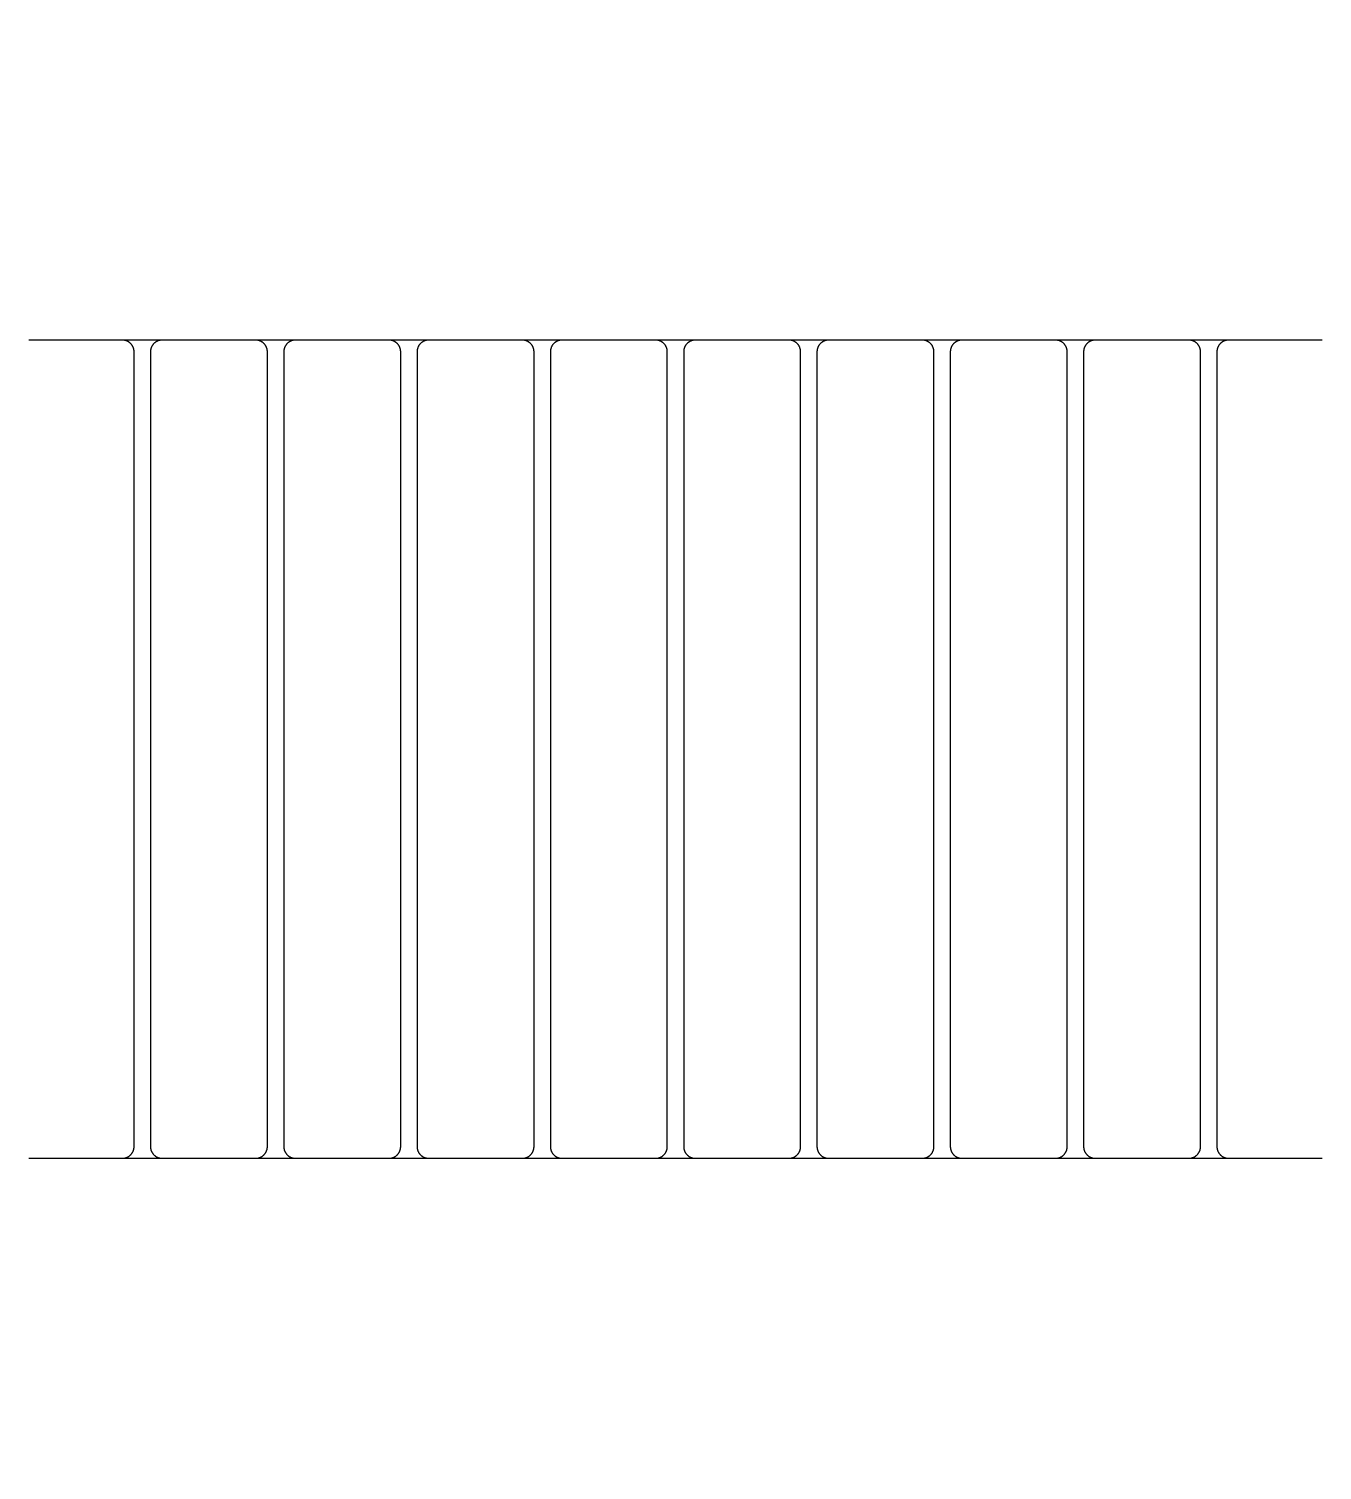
# Model space of a CAD drawing. Header units: millimetres. Extents: x -58335 to 291665, y -66693 to 213307.
# Drawn here: x 180200 to 180753, y -15635 to -15019 of the extents above; entities that cross this region are included whole.
import ezdxf

# ---------------------------------------------------------------- set-up
doc = ezdxf.new("R2010")
doc.units = ezdxf.units.MM
doc.header["$LTSCALE"] = 1000
for name, color, linetype in [('X-SITE$0$-MY-녹지', 254, 'Continuous'), ('X-SITE$0$-MY-시설선', 254, 'Continuous'), ('X-SITE$0$-MY-시설선 wood', 254, 'Continuous')]:
    doc.layers.add(name, color=color, linetype=linetype)
pattern_1 = [(0, (-29382.5, 14650.24), (317.5, 317.5), [158.75, -476.25]), (90, (-29303.13, 14570.87), (-317.5, 317.5), [158.75, -476.25])]

# ---------------------------------------------------------------- blocks, each defined once
blk = doc.blocks.new('X-SITE$0$GPSP-100')
at = {"layer": 'X-SITE$0$-MY-시설선'}
for points in [[(1641.22, 0), (1657.78, 0)], [(1698.22, 0), (1714.78, 0)], [(1755.22, 0), (1771.78, 0)], [(1812.22, 0), (1828.78, 0)], [(1869.22, 0), (1885.78, 0)], [(1926.22, 0), (1942.78, 0)], [(1983.22, 0), (1999.78, 0)], [(2040.22, 0), (2056.78, 0)], [(2097.22, 0), (2113.78, 0)], [(1657.78, -350), (1641.22, -350)], [(1714.78, -350), (1698.22, -350)], [(1771.78, -350), (1755.22, -350)], [(1828.78, -350), (1812.22, -350)], [(1885.78, -350), (1869.22, -350)], [(1942.78, -350), (1926.22, -350)], [(1999.78, -350), (1983.22, -350)], [(2056.78, -350), (2040.22, -350)], [(2113.78, -350), (2097.22, -350)]]:
    blk.add_lwpolyline(points, dxfattribs=at)
at = {"layer": 'X-SITE$0$-MY-시설선 wood'}
for points in [[(1601, 0), (1641, 0)], [(1641, 0), (1641.11, 0), (1641.22, 0), (1641.34, -0.01), (1641.45, -0.02), (1641.56, -0.03), (1641.68, -0.05), (1641.79, -0.06), (1641.91, -0.08), (1642.03, -0.11), (1642.14, -0.13), (1642.26, -0.16), (1642.38, -0.19), (1642.49, -0.23), (1642.61, -0.27), (1642.72, -0.31), (1642.84, -0.35), (1642.96, -0.4), (1643.07, -0.45), (1643.18, -0.5), (1643.3, -0.56), (1643.41, -0.62), (1643.52, -0.68), (1643.63, -0.75), (1643.74, -0.81), (1643.84, -0.89), (1643.95, -0.96), (1644.05, -1.04), (1644.15, -1.12), (1644.25, -1.2), (1644.35, -1.29), (1644.44, -1.37), (1644.54, -1.46), (1644.63, -1.56), (1644.71, -1.65), (1644.8, -1.75), (1644.88, -1.85), (1644.96, -1.95), (1645.04, -2.05), (1645.11, -2.16), (1645.18, -2.26), (1645.25, -2.37), (1645.32, -2.48), (1645.38, -2.59), (1645.44, -2.7), (1645.5, -2.82), (1645.55, -2.93), (1645.6, -3.04), (1645.65, -3.16), (1645.69, -3.28), (1645.73, -3.39), (1645.77, -3.51), (1645.81, -3.62), (1645.84, -3.74), (1645.87, -3.86), (1645.89, -3.97), (1645.92, -4.09), (1645.94, -4.21), (1645.95, -4.32), (1645.97, -4.44), (1645.98, -4.55), (1645.99, -4.66), (1646, -4.78), (1646, -4.89), (1646, -5)], [(1653, -5), (1653, -4.89), (1653, -4.78), (1653.01, -4.66), (1653.02, -4.55), (1653.03, -4.44), (1653.05, -4.32), (1653.06, -4.21), (1653.08, -4.09), (1653.11, -3.97), (1653.13, -3.86), (1653.16, -3.74), (1653.19, -3.62), (1653.23, -3.51), (1653.27, -3.39), (1653.31, -3.28), (1653.35, -3.16), (1653.4, -3.04), (1653.45, -2.93), (1653.5, -2.82), (1653.56, -2.7), (1653.62, -2.59), (1653.68, -2.48), (1653.75, -2.37), (1653.82, -2.26), (1653.89, -2.16), (1653.96, -2.05), (1654.04, -1.95), (1654.12, -1.85), (1654.2, -1.75), (1654.29, -1.65), (1654.37, -1.56), (1654.46, -1.46), (1654.56, -1.37), (1654.65, -1.29), (1654.75, -1.2), (1654.85, -1.12), (1654.95, -1.04), (1655.05, -0.96), (1655.16, -0.89), (1655.26, -0.81), (1655.37, -0.75), (1655.48, -0.68), (1655.59, -0.62), (1655.7, -0.56), (1655.82, -0.5), (1655.93, -0.45), (1656.04, -0.4), (1656.16, -0.35), (1656.28, -0.31), (1656.39, -0.27), (1656.51, -0.23), (1656.62, -0.19), (1656.74, -0.16), (1656.86, -0.13), (1656.97, -0.11), (1657.09, -0.08), (1657.21, -0.06), (1657.32, -0.05), (1657.44, -0.03), (1657.55, -0.02), (1657.66, -0.01), (1657.78, 0), (1657.89, 0), (1658, 0)], [(1658, 0), (1698, 0)], [(1698, 0), (1698.11, 0), (1698.22, 0), (1698.34, -0.01), (1698.45, -0.02), (1698.56, -0.03), (1698.68, -0.05), (1698.79, -0.06), (1698.91, -0.08), (1699.03, -0.11), (1699.14, -0.13), (1699.26, -0.16), (1699.38, -0.19), (1699.49, -0.23), (1699.61, -0.27), (1699.72, -0.31), (1699.84, -0.35), (1699.96, -0.4), (1700.07, -0.45), (1700.18, -0.5), (1700.3, -0.56), (1700.41, -0.62), (1700.52, -0.68), (1700.63, -0.75), (1700.74, -0.81), (1700.84, -0.89), (1700.95, -0.96), (1701.05, -1.04), (1701.15, -1.12), (1701.25, -1.2), (1701.35, -1.29), (1701.44, -1.37), (1701.54, -1.46), (1701.63, -1.56), (1701.71, -1.65), (1701.8, -1.75), (1701.88, -1.85), (1701.96, -1.95), (1702.04, -2.05), (1702.11, -2.16), (1702.18, -2.26), (1702.25, -2.37), (1702.32, -2.48), (1702.38, -2.59), (1702.44, -2.7), (1702.5, -2.82), (1702.55, -2.93), (1702.6, -3.04), (1702.65, -3.16), (1702.69, -3.28), (1702.73, -3.39), (1702.77, -3.51), (1702.81, -3.62), (1702.84, -3.74), (1702.87, -3.86), (1702.89, -3.97), (1702.92, -4.09), (1702.94, -4.21), (1702.95, -4.32), (1702.97, -4.44), (1702.98, -4.55), (1702.99, -4.66), (1703, -4.78), (1703, -4.89), (1703, -5)], [(1710, -5), (1710, -4.89), (1710, -4.78), (1710.01, -4.66), (1710.02, -4.55), (1710.03, -4.44), (1710.05, -4.32), (1710.06, -4.21), (1710.08, -4.09), (1710.11, -3.97), (1710.13, -3.86), (1710.16, -3.74), (1710.19, -3.62), (1710.23, -3.51), (1710.27, -3.39), (1710.31, -3.28), (1710.35, -3.16), (1710.4, -3.04), (1710.45, -2.93), (1710.5, -2.82), (1710.56, -2.7), (1710.62, -2.59), (1710.68, -2.48), (1710.75, -2.37), (1710.82, -2.26), (1710.89, -2.16), (1710.96, -2.05), (1711.04, -1.95), (1711.12, -1.85), (1711.2, -1.75), (1711.29, -1.65), (1711.37, -1.56), (1711.46, -1.46), (1711.56, -1.37), (1711.65, -1.29), (1711.75, -1.2), (1711.85, -1.12), (1711.95, -1.04), (1712.05, -0.96), (1712.16, -0.89), (1712.26, -0.81), (1712.37, -0.75), (1712.48, -0.68), (1712.59, -0.62), (1712.7, -0.56), (1712.82, -0.5), (1712.93, -0.45), (1713.04, -0.4), (1713.16, -0.35), (1713.28, -0.31), (1713.39, -0.27), (1713.51, -0.23), (1713.62, -0.19), (1713.74, -0.16), (1713.86, -0.13), (1713.97, -0.11), (1714.09, -0.08), (1714.21, -0.06), (1714.32, -0.05), (1714.44, -0.03), (1714.55, -0.02), (1714.66, -0.01), (1714.78, 0), (1714.89, 0), (1715, 0)], [(1715, 0), (1755, 0)], [(1755, 0), (1755.11, 0), (1755.22, 0), (1755.34, -0.01), (1755.45, -0.02), (1755.56, -0.03), (1755.68, -0.05), (1755.79, -0.06), (1755.91, -0.08), (1756.03, -0.11), (1756.14, -0.13), (1756.26, -0.16), (1756.38, -0.19), (1756.49, -0.23), (1756.61, -0.27), (1756.72, -0.31), (1756.84, -0.35), (1756.96, -0.4), (1757.07, -0.45), (1757.18, -0.5), (1757.3, -0.56), (1757.41, -0.62), (1757.52, -0.68), (1757.63, -0.75), (1757.74, -0.81), (1757.84, -0.89), (1757.95, -0.96), (1758.05, -1.04), (1758.15, -1.12), (1758.25, -1.2), (1758.35, -1.29), (1758.44, -1.37), (1758.54, -1.46), (1758.63, -1.56), (1758.71, -1.65), (1758.8, -1.75), (1758.88, -1.85), (1758.96, -1.95), (1759.04, -2.05), (1759.11, -2.16), (1759.18, -2.26), (1759.25, -2.37), (1759.32, -2.48), (1759.38, -2.59), (1759.44, -2.7), (1759.5, -2.82), (1759.55, -2.93), (1759.6, -3.04), (1759.65, -3.16), (1759.69, -3.28), (1759.73, -3.39), (1759.77, -3.51), (1759.81, -3.62), (1759.84, -3.74), (1759.87, -3.86), (1759.89, -3.97), (1759.92, -4.09), (1759.94, -4.21), (1759.95, -4.32), (1759.97, -4.44), (1759.98, -4.55), (1759.99, -4.66), (1760, -4.78), (1760, -4.89), (1760, -5)], [(1767, -5), (1767, -4.89), (1767, -4.78), (1767.01, -4.66), (1767.02, -4.55), (1767.03, -4.44), (1767.05, -4.32), (1767.06, -4.21), (1767.08, -4.09), (1767.11, -3.97), (1767.13, -3.86), (1767.16, -3.74), (1767.19, -3.62), (1767.23, -3.51), (1767.27, -3.39), (1767.31, -3.28), (1767.35, -3.16), (1767.4, -3.04), (1767.45, -2.93), (1767.5, -2.82), (1767.56, -2.7), (1767.62, -2.59), (1767.68, -2.48), (1767.75, -2.37), (1767.82, -2.26), (1767.89, -2.16), (1767.96, -2.05), (1768.04, -1.95), (1768.12, -1.85), (1768.2, -1.75), (1768.29, -1.65), (1768.37, -1.56), (1768.46, -1.46), (1768.56, -1.37), (1768.65, -1.29), (1768.75, -1.2), (1768.85, -1.12), (1768.95, -1.04), (1769.05, -0.96), (1769.16, -0.89), (1769.26, -0.81), (1769.37, -0.75), (1769.48, -0.68), (1769.59, -0.62), (1769.7, -0.56), (1769.82, -0.5), (1769.93, -0.45), (1770.04, -0.4), (1770.16, -0.35), (1770.28, -0.31), (1770.39, -0.27), (1770.51, -0.23), (1770.62, -0.19), (1770.74, -0.16), (1770.86, -0.13), (1770.97, -0.11), (1771.09, -0.08), (1771.21, -0.06), (1771.32, -0.05), (1771.44, -0.03), (1771.55, -0.02), (1771.66, -0.01), (1771.78, 0), (1771.89, 0), (1772, 0)], [(1772, 0), (1812, 0)], [(1812, 0), (1812.11, 0), (1812.22, 0), (1812.34, -0.01), (1812.45, -0.02), (1812.56, -0.03), (1812.68, -0.05), (1812.79, -0.06), (1812.91, -0.08), (1813.03, -0.11), (1813.14, -0.13), (1813.26, -0.16), (1813.38, -0.19), (1813.49, -0.23), (1813.61, -0.27), (1813.72, -0.31), (1813.84, -0.35), (1813.96, -0.4), (1814.07, -0.45), (1814.18, -0.5), (1814.3, -0.56), (1814.41, -0.62), (1814.52, -0.68), (1814.63, -0.75), (1814.74, -0.81), (1814.84, -0.89), (1814.95, -0.96), (1815.05, -1.04), (1815.15, -1.12), (1815.25, -1.2), (1815.35, -1.29), (1815.44, -1.37), (1815.54, -1.46), (1815.63, -1.56), (1815.71, -1.65), (1815.8, -1.75), (1815.88, -1.85), (1815.96, -1.95), (1816.04, -2.05), (1816.11, -2.16), (1816.18, -2.26), (1816.25, -2.37), (1816.32, -2.48), (1816.38, -2.59), (1816.44, -2.7), (1816.5, -2.82), (1816.55, -2.93), (1816.6, -3.04), (1816.65, -3.16), (1816.69, -3.28), (1816.73, -3.39), (1816.77, -3.51), (1816.81, -3.62), (1816.84, -3.74), (1816.87, -3.86), (1816.89, -3.97), (1816.92, -4.09), (1816.94, -4.21), (1816.95, -4.32), (1816.97, -4.44), (1816.98, -4.55), (1816.99, -4.66), (1817, -4.78), (1817, -4.89), (1817, -5)], [(1824, -5), (1824, -4.89), (1824, -4.78), (1824.01, -4.66), (1824.02, -4.55), (1824.03, -4.44), (1824.05, -4.32), (1824.06, -4.21), (1824.08, -4.09), (1824.11, -3.97), (1824.13, -3.86), (1824.16, -3.74), (1824.19, -3.62), (1824.23, -3.51), (1824.27, -3.39), (1824.31, -3.28), (1824.35, -3.16), (1824.4, -3.04), (1824.45, -2.93), (1824.5, -2.82), (1824.56, -2.7), (1824.62, -2.59), (1824.68, -2.48), (1824.75, -2.37), (1824.82, -2.26), (1824.89, -2.16), (1824.96, -2.05), (1825.04, -1.95), (1825.12, -1.85), (1825.2, -1.75), (1825.29, -1.65), (1825.37, -1.56), (1825.46, -1.46), (1825.56, -1.37), (1825.65, -1.29), (1825.75, -1.2), (1825.85, -1.12), (1825.95, -1.04), (1826.05, -0.96), (1826.16, -0.89), (1826.26, -0.81), (1826.37, -0.75), (1826.48, -0.68), (1826.59, -0.62), (1826.7, -0.56), (1826.82, -0.5), (1826.93, -0.45), (1827.04, -0.4), (1827.16, -0.35), (1827.28, -0.31), (1827.39, -0.27), (1827.51, -0.23), (1827.62, -0.19), (1827.74, -0.16), (1827.86, -0.13), (1827.97, -0.11), (1828.09, -0.08), (1828.21, -0.06), (1828.32, -0.05), (1828.44, -0.03), (1828.55, -0.02), (1828.66, -0.01), (1828.78, 0), (1828.89, 0), (1829, 0)], [(1829, 0), (1869, 0)], [(1869, 0), (1869.11, 0), (1869.22, 0), (1869.34, -0.01), (1869.45, -0.02), (1869.56, -0.03), (1869.68, -0.05), (1869.79, -0.06), (1869.91, -0.08), (1870.03, -0.11), (1870.14, -0.13), (1870.26, -0.16), (1870.38, -0.19), (1870.49, -0.23), (1870.61, -0.27), (1870.72, -0.31), (1870.84, -0.35), (1870.96, -0.4), (1871.07, -0.45), (1871.18, -0.5), (1871.3, -0.56), (1871.41, -0.62), (1871.52, -0.68), (1871.63, -0.75), (1871.74, -0.81), (1871.84, -0.89), (1871.95, -0.96), (1872.05, -1.04), (1872.15, -1.12), (1872.25, -1.2), (1872.35, -1.29), (1872.44, -1.37), (1872.54, -1.46), (1872.63, -1.56), (1872.71, -1.65), (1872.8, -1.75), (1872.88, -1.85), (1872.96, -1.95), (1873.04, -2.05), (1873.11, -2.16), (1873.18, -2.26), (1873.25, -2.37), (1873.32, -2.48), (1873.38, -2.59), (1873.44, -2.7), (1873.5, -2.82), (1873.55, -2.93), (1873.6, -3.04), (1873.65, -3.16), (1873.69, -3.28), (1873.73, -3.39), (1873.77, -3.51), (1873.81, -3.62), (1873.84, -3.74), (1873.87, -3.86), (1873.89, -3.97), (1873.92, -4.09), (1873.94, -4.21), (1873.95, -4.32), (1873.97, -4.44), (1873.98, -4.55), (1873.99, -4.66), (1874, -4.78), (1874, -4.89), (1874, -5)], [(1881, -5), (1881, -4.89), (1881, -4.78), (1881.01, -4.66), (1881.02, -4.55), (1881.03, -4.44), (1881.05, -4.32), (1881.06, -4.21), (1881.08, -4.09), (1881.11, -3.97), (1881.13, -3.86), (1881.16, -3.74), (1881.19, -3.62), (1881.23, -3.51), (1881.27, -3.39), (1881.31, -3.28), (1881.35, -3.16), (1881.4, -3.04), (1881.45, -2.93), (1881.5, -2.82), (1881.56, -2.7), (1881.62, -2.59), (1881.68, -2.48), (1881.75, -2.37), (1881.82, -2.26), (1881.89, -2.16), (1881.96, -2.05), (1882.04, -1.95), (1882.12, -1.85), (1882.2, -1.75), (1882.29, -1.65), (1882.37, -1.56), (1882.46, -1.46), (1882.56, -1.37), (1882.65, -1.29), (1882.75, -1.2), (1882.85, -1.12), (1882.95, -1.04), (1883.05, -0.96), (1883.16, -0.89), (1883.26, -0.81), (1883.37, -0.75), (1883.48, -0.68), (1883.59, -0.62), (1883.7, -0.56), (1883.82, -0.5), (1883.93, -0.45), (1884.04, -0.4), (1884.16, -0.35), (1884.28, -0.31), (1884.39, -0.27), (1884.51, -0.23), (1884.62, -0.19), (1884.74, -0.16), (1884.86, -0.13), (1884.97, -0.11), (1885.09, -0.08), (1885.21, -0.06), (1885.32, -0.05), (1885.44, -0.03), (1885.55, -0.02), (1885.66, -0.01), (1885.78, 0), (1885.89, 0), (1886, 0)], [(1886, 0), (1926, 0)], [(1926, 0), (1926.11, 0), (1926.22, 0), (1926.34, -0.01), (1926.45, -0.02), (1926.56, -0.03), (1926.68, -0.05), (1926.79, -0.06), (1926.91, -0.08), (1927.03, -0.11), (1927.14, -0.13), (1927.26, -0.16), (1927.38, -0.19), (1927.49, -0.23), (1927.61, -0.27), (1927.72, -0.31), (1927.84, -0.35), (1927.96, -0.4), (1928.07, -0.45), (1928.18, -0.5), (1928.3, -0.56), (1928.41, -0.62), (1928.52, -0.68), (1928.63, -0.75), (1928.74, -0.81), (1928.84, -0.89), (1928.95, -0.96), (1929.05, -1.04), (1929.15, -1.12), (1929.25, -1.2), (1929.35, -1.29), (1929.44, -1.37), (1929.54, -1.46), (1929.63, -1.56), (1929.71, -1.65), (1929.8, -1.75), (1929.88, -1.85), (1929.96, -1.95), (1930.04, -2.05), (1930.11, -2.16), (1930.18, -2.26), (1930.25, -2.37), (1930.32, -2.48), (1930.38, -2.59), (1930.44, -2.7), (1930.5, -2.82), (1930.55, -2.93), (1930.6, -3.04), (1930.65, -3.16), (1930.69, -3.28), (1930.73, -3.39), (1930.77, -3.51), (1930.81, -3.62), (1930.84, -3.74), (1930.87, -3.86), (1930.89, -3.97), (1930.92, -4.09), (1930.94, -4.21), (1930.95, -4.32), (1930.97, -4.44), (1930.98, -4.55), (1930.99, -4.66), (1931, -4.78), (1931, -4.89), (1931, -5)], [(1938, -5), (1938, -4.89), (1938, -4.78), (1938.01, -4.66), (1938.02, -4.55), (1938.03, -4.44), (1938.05, -4.32), (1938.06, -4.21), (1938.08, -4.09), (1938.11, -3.97), (1938.13, -3.86), (1938.16, -3.74), (1938.19, -3.62), (1938.23, -3.51), (1938.27, -3.39), (1938.31, -3.28), (1938.35, -3.16), (1938.4, -3.04), (1938.45, -2.93), (1938.5, -2.82), (1938.56, -2.7), (1938.62, -2.59), (1938.68, -2.48), (1938.75, -2.37), (1938.82, -2.26), (1938.89, -2.16), (1938.96, -2.05), (1939.04, -1.95), (1939.12, -1.85), (1939.2, -1.75), (1939.29, -1.65), (1939.37, -1.56), (1939.46, -1.46), (1939.56, -1.37), (1939.65, -1.29), (1939.75, -1.2), (1939.85, -1.12), (1939.95, -1.04), (1940.05, -0.96), (1940.16, -0.89), (1940.26, -0.81), (1940.37, -0.75), (1940.48, -0.68), (1940.59, -0.62), (1940.7, -0.56), (1940.82, -0.5), (1940.93, -0.45), (1941.04, -0.4), (1941.16, -0.35), (1941.28, -0.31), (1941.39, -0.27), (1941.51, -0.23), (1941.62, -0.19), (1941.74, -0.16), (1941.86, -0.13), (1941.97, -0.11), (1942.09, -0.08), (1942.21, -0.06), (1942.32, -0.05), (1942.44, -0.03), (1942.55, -0.02), (1942.66, -0.01), (1942.78, 0), (1942.89, 0), (1943, 0)], [(1943, 0), (1983, 0)], [(1983, 0), (1983.11, 0), (1983.22, 0), (1983.34, -0.01), (1983.45, -0.02), (1983.56, -0.03), (1983.68, -0.05), (1983.79, -0.06), (1983.91, -0.08), (1984.03, -0.11), (1984.14, -0.13), (1984.26, -0.16), (1984.38, -0.19), (1984.49, -0.23), (1984.61, -0.27), (1984.72, -0.31), (1984.84, -0.35), (1984.96, -0.4), (1985.07, -0.45), (1985.18, -0.5), (1985.3, -0.56), (1985.41, -0.62), (1985.52, -0.68), (1985.63, -0.75), (1985.74, -0.81), (1985.84, -0.89), (1985.95, -0.96), (1986.05, -1.04), (1986.15, -1.12), (1986.25, -1.2), (1986.35, -1.29), (1986.44, -1.37), (1986.54, -1.46), (1986.63, -1.56), (1986.71, -1.65), (1986.8, -1.75), (1986.88, -1.85), (1986.96, -1.95), (1987.04, -2.05), (1987.11, -2.16), (1987.18, -2.26), (1987.25, -2.37), (1987.32, -2.48), (1987.38, -2.59), (1987.44, -2.7), (1987.5, -2.82), (1987.55, -2.93), (1987.6, -3.04), (1987.65, -3.16), (1987.69, -3.28), (1987.73, -3.39), (1987.77, -3.51), (1987.81, -3.62), (1987.84, -3.74), (1987.87, -3.86), (1987.89, -3.97), (1987.92, -4.09), (1987.94, -4.21), (1987.95, -4.32), (1987.97, -4.44), (1987.98, -4.55), (1987.99, -4.66), (1988, -4.78), (1988, -4.89), (1988, -5)], [(1995, -5), (1995, -4.89), (1995, -4.78), (1995.01, -4.66), (1995.02, -4.55), (1995.03, -4.44), (1995.05, -4.32), (1995.06, -4.21), (1995.08, -4.09), (1995.11, -3.97), (1995.13, -3.86), (1995.16, -3.74), (1995.19, -3.62), (1995.23, -3.51), (1995.27, -3.39), (1995.31, -3.28), (1995.35, -3.16), (1995.4, -3.04), (1995.45, -2.93), (1995.5, -2.82), (1995.56, -2.7), (1995.62, -2.59), (1995.68, -2.48), (1995.75, -2.37), (1995.82, -2.26), (1995.89, -2.16), (1995.96, -2.05), (1996.04, -1.95), (1996.12, -1.85), (1996.2, -1.75), (1996.29, -1.65), (1996.37, -1.56), (1996.46, -1.46), (1996.56, -1.37), (1996.65, -1.29), (1996.75, -1.2), (1996.85, -1.12), (1996.95, -1.04), (1997.05, -0.96), (1997.16, -0.89), (1997.26, -0.81), (1997.37, -0.75), (1997.48, -0.68), (1997.59, -0.62), (1997.7, -0.56), (1997.82, -0.5), (1997.93, -0.45), (1998.04, -0.4), (1998.16, -0.35), (1998.28, -0.31), (1998.39, -0.27), (1998.51, -0.23), (1998.62, -0.19), (1998.74, -0.16), (1998.86, -0.13), (1998.97, -0.11), (1999.09, -0.08), (1999.21, -0.06), (1999.32, -0.05), (1999.44, -0.03), (1999.55, -0.02), (1999.66, -0.01), (1999.78, 0), (1999.89, 0), (2000, 0)], [(2000, 0), (2040, 0)], [(2040, 0), (2040.11, 0), (2040.22, 0), (2040.34, -0.01), (2040.45, -0.02), (2040.56, -0.03), (2040.68, -0.05), (2040.79, -0.06), (2040.91, -0.08), (2041.03, -0.11), (2041.14, -0.13), (2041.26, -0.16), (2041.38, -0.19), (2041.49, -0.23), (2041.61, -0.27), (2041.72, -0.31), (2041.84, -0.35), (2041.96, -0.4), (2042.07, -0.45), (2042.18, -0.5), (2042.3, -0.56), (2042.41, -0.62), (2042.52, -0.68), (2042.63, -0.75), (2042.74, -0.81), (2042.84, -0.89), (2042.95, -0.96), (2043.05, -1.04), (2043.15, -1.12), (2043.25, -1.2), (2043.35, -1.29), (2043.44, -1.37), (2043.54, -1.46), (2043.63, -1.56), (2043.71, -1.65), (2043.8, -1.75), (2043.88, -1.85), (2043.96, -1.95), (2044.04, -2.05), (2044.11, -2.16), (2044.18, -2.26), (2044.25, -2.37), (2044.32, -2.48), (2044.38, -2.59), (2044.44, -2.7), (2044.5, -2.82), (2044.55, -2.93), (2044.6, -3.04), (2044.65, -3.16), (2044.69, -3.28), (2044.73, -3.39), (2044.77, -3.51), (2044.81, -3.62), (2044.84, -3.74), (2044.87, -3.86), (2044.89, -3.97), (2044.92, -4.09), (2044.94, -4.21), (2044.95, -4.32), (2044.97, -4.44), (2044.98, -4.55), (2044.99, -4.66), (2045, -4.78), (2045, -4.89), (2045, -5)], [(2052, -5), (2052, -4.89), (2052, -4.78), (2052.01, -4.66), (2052.02, -4.55), (2052.03, -4.44), (2052.05, -4.32), (2052.06, -4.21), (2052.08, -4.09), (2052.11, -3.97), (2052.13, -3.86), (2052.16, -3.74), (2052.19, -3.62), (2052.23, -3.51), (2052.27, -3.39), (2052.31, -3.28), (2052.35, -3.16), (2052.4, -3.04), (2052.45, -2.93), (2052.5, -2.82), (2052.56, -2.7), (2052.62, -2.59), (2052.68, -2.48), (2052.75, -2.37), (2052.82, -2.26), (2052.89, -2.16), (2052.96, -2.05), (2053.04, -1.95), (2053.12, -1.85), (2053.2, -1.75), (2053.29, -1.65), (2053.37, -1.56), (2053.46, -1.46), (2053.56, -1.37), (2053.65, -1.29), (2053.75, -1.2), (2053.85, -1.12), (2053.95, -1.04), (2054.05, -0.96), (2054.16, -0.89), (2054.26, -0.81), (2054.37, -0.75), (2054.48, -0.68), (2054.59, -0.62), (2054.7, -0.56), (2054.82, -0.5), (2054.93, -0.45), (2055.04, -0.4), (2055.16, -0.35), (2055.28, -0.31), (2055.39, -0.27), (2055.51, -0.23), (2055.62, -0.19), (2055.74, -0.16), (2055.86, -0.13), (2055.97, -0.11), (2056.09, -0.08), (2056.21, -0.06), (2056.32, -0.05), (2056.44, -0.03), (2056.55, -0.02), (2056.66, -0.01), (2056.78, 0), (2056.89, 0), (2057, 0)], [(2057, 0), (2097, 0)], [(2097, 0), (2097.11, 0), (2097.22, 0), (2097.34, -0.01), (2097.45, -0.02), (2097.56, -0.03), (2097.68, -0.05), (2097.79, -0.06), (2097.91, -0.08), (2098.03, -0.11), (2098.14, -0.13), (2098.26, -0.16), (2098.38, -0.19), (2098.49, -0.23), (2098.61, -0.27), (2098.72, -0.31), (2098.84, -0.35), (2098.96, -0.4), (2099.07, -0.45), (2099.18, -0.5), (2099.3, -0.56), (2099.41, -0.62), (2099.52, -0.68), (2099.63, -0.75), (2099.74, -0.81), (2099.84, -0.89), (2099.95, -0.96), (2100.05, -1.04), (2100.15, -1.12), (2100.25, -1.2), (2100.35, -1.29), (2100.44, -1.37), (2100.54, -1.46), (2100.63, -1.56), (2100.71, -1.65), (2100.8, -1.75), (2100.88, -1.85), (2100.96, -1.95), (2101.04, -2.05), (2101.11, -2.16), (2101.18, -2.26), (2101.25, -2.37), (2101.32, -2.48), (2101.38, -2.59), (2101.44, -2.7), (2101.5, -2.82), (2101.55, -2.93), (2101.6, -3.04), (2101.65, -3.16), (2101.69, -3.28), (2101.73, -3.39), (2101.77, -3.51), (2101.81, -3.62), (2101.84, -3.74), (2101.87, -3.86), (2101.89, -3.97), (2101.92, -4.09), (2101.94, -4.21), (2101.95, -4.32), (2101.97, -4.44), (2101.98, -4.55), (2101.99, -4.66), (2102, -4.78), (2102, -4.89), (2102, -5)], [(2109, -5), (2109, -4.89), (2109, -4.78), (2109.01, -4.66), (2109.02, -4.55), (2109.03, -4.44), (2109.05, -4.32), (2109.06, -4.21), (2109.08, -4.09), (2109.11, -3.97), (2109.13, -3.86), (2109.16, -3.74), (2109.19, -3.62), (2109.23, -3.51), (2109.27, -3.39), (2109.31, -3.28), (2109.35, -3.16), (2109.4, -3.04), (2109.45, -2.93), (2109.5, -2.82), (2109.56, -2.7), (2109.62, -2.59), (2109.68, -2.48), (2109.75, -2.37), (2109.82, -2.26), (2109.89, -2.16), (2109.96, -2.05), (2110.04, -1.95), (2110.12, -1.85), (2110.2, -1.75), (2110.29, -1.65), (2110.37, -1.56), (2110.46, -1.46), (2110.56, -1.37), (2110.65, -1.29), (2110.75, -1.2), (2110.85, -1.12), (2110.95, -1.04), (2111.05, -0.96), (2111.16, -0.89), (2111.26, -0.81), (2111.37, -0.75), (2111.48, -0.68), (2111.59, -0.62), (2111.7, -0.56), (2111.82, -0.5), (2111.93, -0.45), (2112.04, -0.4), (2112.16, -0.35), (2112.28, -0.31), (2112.39, -0.27), (2112.51, -0.23), (2112.62, -0.19), (2112.74, -0.16), (2112.86, -0.13), (2112.97, -0.11), (2113.09, -0.08), (2113.21, -0.06), (2113.32, -0.05), (2113.44, -0.03), (2113.55, -0.02), (2113.66, -0.01), (2113.78, 0), (2113.89, 0), (2114, 0)], [(2114, 0), (2154, 0)], [(1646, -5), (1646, -345)], [(1653, -345), (1653, -5)], [(1703, -5), (1703, -345)], [(1710, -345), (1710, -5)], [(1760, -5), (1760, -345)], [(1767, -345), (1767, -5)], [(1817, -5), (1817, -345)], [(1824, -345), (1824, -5)], [(1874, -5), (1874, -345)], [(1881, -345), (1881, -5)], [(1931, -5), (1931, -345)], [(1938, -345), (1938, -5)], [(1988, -5), (1988, -345)], [(1995, -345), (1995, -5)], [(2045, -5), (2045, -345)], [(2052, -345), (2052, -5)], [(2102, -5), (2102, -345)], [(2109, -345), (2109, -5)], [(1646, -345), (1646, -345.11), (1646, -345.22), (1645.99, -345.34), (1645.98, -345.45), (1645.97, -345.56), (1645.95, -345.68), (1645.94, -345.79), (1645.92, -345.91), (1645.89, -346.03), (1645.87, -346.14), (1645.84, -346.26), (1645.81, -346.38), (1645.77, -346.49), (1645.73, -346.61), (1645.69, -346.72), (1645.65, -346.84), (1645.6, -346.96), (1645.55, -347.07), (1645.5, -347.18), (1645.44, -347.3), (1645.38, -347.41), (1645.32, -347.52), (1645.25, -347.63), (1645.18, -347.74), (1645.11, -347.84), (1645.04, -347.95), (1644.96, -348.05), (1644.88, -348.15), (1644.8, -348.25), (1644.71, -348.35), (1644.63, -348.44), (1644.54, -348.54), (1644.44, -348.63), (1644.35, -348.71), (1644.25, -348.8), (1644.15, -348.88), (1644.05, -348.96), (1643.95, -349.04), (1643.84, -349.11), (1643.74, -349.18), (1643.63, -349.25), (1643.52, -349.32), (1643.41, -349.38), (1643.3, -349.44), (1643.18, -349.5), (1643.07, -349.55), (1642.96, -349.6), (1642.84, -349.65), (1642.72, -349.69), (1642.61, -349.73), (1642.49, -349.77), (1642.38, -349.81), (1642.26, -349.84), (1642.14, -349.87), (1642.03, -349.89), (1641.91, -349.92), (1641.79, -349.94), (1641.68, -349.95), (1641.56, -349.97), (1641.45, -349.98), (1641.34, -349.99), (1641.22, -349.99), (1641.11, -350), (1641, -350)], [(1658, -350), (1657.89, -350), (1657.78, -349.99), (1657.66, -349.99), (1657.55, -349.98), (1657.44, -349.97), (1657.32, -349.95), (1657.21, -349.94), (1657.09, -349.92), (1656.97, -349.89), (1656.86, -349.87), (1656.74, -349.84), (1656.62, -349.81), (1656.51, -349.77), (1656.39, -349.73), (1656.28, -349.69), (1656.16, -349.65), (1656.04, -349.6), (1655.93, -349.55), (1655.82, -349.5), (1655.7, -349.44), (1655.59, -349.38), (1655.48, -349.32), (1655.37, -349.25), (1655.26, -349.18), (1655.16, -349.11), (1655.05, -349.04), (1654.95, -348.96), (1654.85, -348.88), (1654.75, -348.8), (1654.65, -348.71), (1654.56, -348.63), (1654.46, -348.54), (1654.37, -348.44), (1654.29, -348.35), (1654.2, -348.25), (1654.12, -348.15), (1654.04, -348.05), (1653.96, -347.95), (1653.89, -347.84), (1653.82, -347.74), (1653.75, -347.63), (1653.68, -347.52), (1653.62, -347.41), (1653.56, -347.3), (1653.5, -347.18), (1653.45, -347.07), (1653.4, -346.96), (1653.35, -346.84), (1653.31, -346.72), (1653.27, -346.61), (1653.23, -346.49), (1653.19, -346.38), (1653.16, -346.26), (1653.13, -346.14), (1653.11, -346.03), (1653.08, -345.91), (1653.06, -345.79), (1653.05, -345.68), (1653.03, -345.56), (1653.02, -345.45), (1653.01, -345.34), (1653, -345.22), (1653, -345.11), (1653, -345)], [(1703, -345), (1703, -345.11), (1703, -345.22), (1702.99, -345.34), (1702.98, -345.45), (1702.97, -345.56), (1702.95, -345.68), (1702.94, -345.79), (1702.92, -345.91), (1702.89, -346.03), (1702.87, -346.14), (1702.84, -346.26), (1702.81, -346.38), (1702.77, -346.49), (1702.73, -346.61), (1702.69, -346.72), (1702.65, -346.84), (1702.6, -346.96), (1702.55, -347.07), (1702.5, -347.18), (1702.44, -347.3), (1702.38, -347.41), (1702.32, -347.52), (1702.25, -347.63), (1702.18, -347.74), (1702.11, -347.84), (1702.04, -347.95), (1701.96, -348.05), (1701.88, -348.15), (1701.8, -348.25), (1701.71, -348.35), (1701.63, -348.44), (1701.54, -348.54), (1701.44, -348.63), (1701.35, -348.71), (1701.25, -348.8), (1701.15, -348.88), (1701.05, -348.96), (1700.95, -349.04), (1700.84, -349.11), (1700.74, -349.18), (1700.63, -349.25), (1700.52, -349.32), (1700.41, -349.38), (1700.3, -349.44), (1700.18, -349.5), (1700.07, -349.55), (1699.96, -349.6), (1699.84, -349.65), (1699.72, -349.69), (1699.61, -349.73), (1699.49, -349.77), (1699.38, -349.81), (1699.26, -349.84), (1699.14, -349.87), (1699.03, -349.89), (1698.91, -349.92), (1698.79, -349.94), (1698.68, -349.95), (1698.56, -349.97), (1698.45, -349.98), (1698.34, -349.99), (1698.22, -349.99), (1698.11, -350), (1698, -350)], [(1715, -350), (1714.89, -350), (1714.78, -349.99), (1714.66, -349.99), (1714.55, -349.98), (1714.44, -349.97), (1714.32, -349.95), (1714.21, -349.94), (1714.09, -349.92), (1713.97, -349.89), (1713.86, -349.87), (1713.74, -349.84), (1713.62, -349.81), (1713.51, -349.77), (1713.39, -349.73), (1713.28, -349.69), (1713.16, -349.65), (1713.04, -349.6), (1712.93, -349.55), (1712.82, -349.5), (1712.7, -349.44), (1712.59, -349.38), (1712.48, -349.32), (1712.37, -349.25), (1712.26, -349.18), (1712.16, -349.11), (1712.05, -349.04), (1711.95, -348.96), (1711.85, -348.88), (1711.75, -348.8), (1711.65, -348.71), (1711.56, -348.63), (1711.46, -348.54), (1711.37, -348.44), (1711.29, -348.35), (1711.2, -348.25), (1711.12, -348.15), (1711.04, -348.05), (1710.96, -347.95), (1710.89, -347.84), (1710.82, -347.74), (1710.75, -347.63), (1710.68, -347.52), (1710.62, -347.41), (1710.56, -347.3), (1710.5, -347.18), (1710.45, -347.07), (1710.4, -346.96), (1710.35, -346.84), (1710.31, -346.72), (1710.27, -346.61), (1710.23, -346.49), (1710.19, -346.38), (1710.16, -346.26), (1710.13, -346.14), (1710.11, -346.03), (1710.08, -345.91), (1710.06, -345.79), (1710.05, -345.68), (1710.03, -345.56), (1710.02, -345.45), (1710.01, -345.34), (1710, -345.22), (1710, -345.11), (1710, -345)], [(1760, -345), (1760, -345.11), (1760, -345.22), (1759.99, -345.34), (1759.98, -345.45), (1759.97, -345.56), (1759.95, -345.68), (1759.94, -345.79), (1759.92, -345.91), (1759.89, -346.03), (1759.87, -346.14), (1759.84, -346.26), (1759.81, -346.38), (1759.77, -346.49), (1759.73, -346.61), (1759.69, -346.72), (1759.65, -346.84), (1759.6, -346.96), (1759.55, -347.07), (1759.5, -347.18), (1759.44, -347.3), (1759.38, -347.41), (1759.32, -347.52), (1759.25, -347.63), (1759.18, -347.74), (1759.11, -347.84), (1759.04, -347.95), (1758.96, -348.05), (1758.88, -348.15), (1758.8, -348.25), (1758.71, -348.35), (1758.63, -348.44), (1758.54, -348.54), (1758.44, -348.63), (1758.35, -348.71), (1758.25, -348.8), (1758.15, -348.88), (1758.05, -348.96), (1757.95, -349.04), (1757.84, -349.11), (1757.74, -349.18), (1757.63, -349.25), (1757.52, -349.32), (1757.41, -349.38), (1757.3, -349.44), (1757.18, -349.5), (1757.07, -349.55), (1756.96, -349.6), (1756.84, -349.65), (1756.72, -349.69), (1756.61, -349.73), (1756.49, -349.77), (1756.38, -349.81), (1756.26, -349.84), (1756.14, -349.87), (1756.03, -349.89), (1755.91, -349.92), (1755.79, -349.94), (1755.68, -349.95), (1755.56, -349.97), (1755.45, -349.98), (1755.34, -349.99), (1755.22, -349.99), (1755.11, -350), (1755, -350)], [(1772, -350), (1771.89, -350), (1771.78, -349.99), (1771.66, -349.99), (1771.55, -349.98), (1771.44, -349.97), (1771.32, -349.95), (1771.21, -349.94), (1771.09, -349.92), (1770.97, -349.89), (1770.86, -349.87), (1770.74, -349.84), (1770.62, -349.81), (1770.51, -349.77), (1770.39, -349.73), (1770.28, -349.69), (1770.16, -349.65), (1770.04, -349.6), (1769.93, -349.55), (1769.82, -349.5), (1769.7, -349.44), (1769.59, -349.38), (1769.48, -349.32), (1769.37, -349.25), (1769.26, -349.18), (1769.16, -349.11), (1769.05, -349.04), (1768.95, -348.96), (1768.85, -348.88), (1768.75, -348.8), (1768.65, -348.71), (1768.56, -348.63), (1768.46, -348.54), (1768.37, -348.44), (1768.29, -348.35), (1768.2, -348.25), (1768.12, -348.15), (1768.04, -348.05), (1767.96, -347.95), (1767.89, -347.84), (1767.82, -347.74), (1767.75, -347.63), (1767.68, -347.52), (1767.62, -347.41), (1767.56, -347.3), (1767.5, -347.18), (1767.45, -347.07), (1767.4, -346.96), (1767.35, -346.84), (1767.31, -346.72), (1767.27, -346.61), (1767.23, -346.49), (1767.19, -346.38), (1767.16, -346.26), (1767.13, -346.14), (1767.11, -346.03), (1767.08, -345.91), (1767.06, -345.79), (1767.05, -345.68), (1767.03, -345.56), (1767.02, -345.45), (1767.01, -345.34), (1767, -345.22), (1767, -345.11), (1767, -345)], [(1817, -345), (1817, -345.11), (1817, -345.22), (1816.99, -345.34), (1816.98, -345.45), (1816.97, -345.56), (1816.95, -345.68), (1816.94, -345.79), (1816.92, -345.91), (1816.89, -346.03), (1816.87, -346.14), (1816.84, -346.26), (1816.81, -346.38), (1816.77, -346.49), (1816.73, -346.61), (1816.69, -346.72), (1816.65, -346.84), (1816.6, -346.96), (1816.55, -347.07), (1816.5, -347.18), (1816.44, -347.3), (1816.38, -347.41), (1816.32, -347.52), (1816.25, -347.63), (1816.18, -347.74), (1816.11, -347.84), (1816.04, -347.95), (1815.96, -348.05), (1815.88, -348.15), (1815.8, -348.25), (1815.71, -348.35), (1815.63, -348.44), (1815.54, -348.54), (1815.44, -348.63), (1815.35, -348.71), (1815.25, -348.8), (1815.15, -348.88), (1815.05, -348.96), (1814.95, -349.04), (1814.84, -349.11), (1814.74, -349.18), (1814.63, -349.25), (1814.52, -349.32), (1814.41, -349.38), (1814.3, -349.44), (1814.18, -349.5), (1814.07, -349.55), (1813.96, -349.6), (1813.84, -349.65), (1813.72, -349.69), (1813.61, -349.73), (1813.49, -349.77), (1813.38, -349.81), (1813.26, -349.84), (1813.14, -349.87), (1813.03, -349.89), (1812.91, -349.92), (1812.79, -349.94), (1812.68, -349.95), (1812.56, -349.97), (1812.45, -349.98), (1812.34, -349.99), (1812.22, -349.99), (1812.11, -350), (1812, -350)], [(1829, -350), (1828.89, -350), (1828.78, -349.99), (1828.66, -349.99), (1828.55, -349.98), (1828.44, -349.97), (1828.32, -349.95), (1828.21, -349.94), (1828.09, -349.92), (1827.97, -349.89), (1827.86, -349.87), (1827.74, -349.84), (1827.62, -349.81), (1827.51, -349.77), (1827.39, -349.73), (1827.28, -349.69), (1827.16, -349.65), (1827.04, -349.6), (1826.93, -349.55), (1826.82, -349.5), (1826.7, -349.44), (1826.59, -349.38), (1826.48, -349.32), (1826.37, -349.25), (1826.26, -349.18), (1826.16, -349.11), (1826.05, -349.04), (1825.95, -348.96), (1825.85, -348.88), (1825.75, -348.8), (1825.65, -348.71), (1825.56, -348.63), (1825.46, -348.54), (1825.37, -348.44), (1825.29, -348.35), (1825.2, -348.25), (1825.12, -348.15), (1825.04, -348.05), (1824.96, -347.95), (1824.89, -347.84), (1824.82, -347.74), (1824.75, -347.63), (1824.68, -347.52), (1824.62, -347.41), (1824.56, -347.3), (1824.5, -347.18), (1824.45, -347.07), (1824.4, -346.96), (1824.35, -346.84), (1824.31, -346.72), (1824.27, -346.61), (1824.23, -346.49), (1824.19, -346.38), (1824.16, -346.26), (1824.13, -346.14), (1824.11, -346.03), (1824.08, -345.91), (1824.06, -345.79), (1824.05, -345.68), (1824.03, -345.56), (1824.02, -345.45), (1824.01, -345.34), (1824, -345.22), (1824, -345.11), (1824, -345)], [(1874, -345), (1874, -345.11), (1874, -345.22), (1873.99, -345.34), (1873.98, -345.45), (1873.97, -345.56), (1873.95, -345.68), (1873.94, -345.79), (1873.92, -345.91), (1873.89, -346.03), (1873.87, -346.14), (1873.84, -346.26), (1873.81, -346.38), (1873.77, -346.49), (1873.73, -346.61), (1873.69, -346.72), (1873.65, -346.84), (1873.6, -346.96), (1873.55, -347.07), (1873.5, -347.18), (1873.44, -347.3), (1873.38, -347.41), (1873.32, -347.52), (1873.25, -347.63), (1873.18, -347.74), (1873.11, -347.84), (1873.04, -347.95), (1872.96, -348.05), (1872.88, -348.15), (1872.8, -348.25), (1872.71, -348.35), (1872.63, -348.44), (1872.54, -348.54), (1872.44, -348.63), (1872.35, -348.71), (1872.25, -348.8), (1872.15, -348.88), (1872.05, -348.96), (1871.95, -349.04), (1871.84, -349.11), (1871.74, -349.18), (1871.63, -349.25), (1871.52, -349.32), (1871.41, -349.38), (1871.3, -349.44), (1871.18, -349.5), (1871.07, -349.55), (1870.96, -349.6), (1870.84, -349.65), (1870.72, -349.69), (1870.61, -349.73), (1870.49, -349.77), (1870.38, -349.81), (1870.26, -349.84), (1870.14, -349.87), (1870.03, -349.89), (1869.91, -349.92), (1869.79, -349.94), (1869.68, -349.95), (1869.56, -349.97), (1869.45, -349.98), (1869.34, -349.99), (1869.22, -349.99), (1869.11, -350), (1869, -350)], [(1886, -350), (1885.89, -350), (1885.78, -349.99), (1885.66, -349.99), (1885.55, -349.98), (1885.44, -349.97), (1885.32, -349.95), (1885.21, -349.94), (1885.09, -349.92), (1884.97, -349.89), (1884.86, -349.87), (1884.74, -349.84), (1884.62, -349.81), (1884.51, -349.77), (1884.39, -349.73), (1884.28, -349.69), (1884.16, -349.65), (1884.04, -349.6), (1883.93, -349.55), (1883.82, -349.5), (1883.7, -349.44), (1883.59, -349.38), (1883.48, -349.32), (1883.37, -349.25), (1883.26, -349.18), (1883.16, -349.11), (1883.05, -349.04), (1882.95, -348.96), (1882.85, -348.88), (1882.75, -348.8), (1882.65, -348.71), (1882.56, -348.63), (1882.46, -348.54), (1882.37, -348.44), (1882.29, -348.35), (1882.2, -348.25), (1882.12, -348.15), (1882.04, -348.05), (1881.96, -347.95), (1881.89, -347.84), (1881.82, -347.74), (1881.75, -347.63), (1881.68, -347.52), (1881.62, -347.41), (1881.56, -347.3), (1881.5, -347.18), (1881.45, -347.07), (1881.4, -346.96), (1881.35, -346.84), (1881.31, -346.72), (1881.27, -346.61), (1881.23, -346.49), (1881.19, -346.38), (1881.16, -346.26), (1881.13, -346.14), (1881.11, -346.03), (1881.08, -345.91), (1881.06, -345.79), (1881.05, -345.68), (1881.03, -345.56), (1881.02, -345.45), (1881.01, -345.34), (1881, -345.22), (1881, -345.11), (1881, -345)], [(1931, -345), (1931, -345.11), (1931, -345.22), (1930.99, -345.34), (1930.98, -345.45), (1930.97, -345.56), (1930.95, -345.68), (1930.94, -345.79), (1930.92, -345.91), (1930.89, -346.03), (1930.87, -346.14), (1930.84, -346.26), (1930.81, -346.38), (1930.77, -346.49), (1930.73, -346.61), (1930.69, -346.72), (1930.65, -346.84), (1930.6, -346.96), (1930.55, -347.07), (1930.5, -347.18), (1930.44, -347.3), (1930.38, -347.41), (1930.32, -347.52), (1930.25, -347.63), (1930.18, -347.74), (1930.11, -347.84), (1930.04, -347.95), (1929.96, -348.05), (1929.88, -348.15), (1929.8, -348.25), (1929.71, -348.35), (1929.63, -348.44), (1929.54, -348.54), (1929.44, -348.63), (1929.35, -348.71), (1929.25, -348.8), (1929.15, -348.88), (1929.05, -348.96), (1928.95, -349.04), (1928.84, -349.11), (1928.74, -349.18), (1928.63, -349.25), (1928.52, -349.32), (1928.41, -349.38), (1928.3, -349.44), (1928.18, -349.5), (1928.07, -349.55), (1927.96, -349.6), (1927.84, -349.65), (1927.72, -349.69), (1927.61, -349.73), (1927.49, -349.77), (1927.38, -349.81), (1927.26, -349.84), (1927.14, -349.87), (1927.03, -349.89), (1926.91, -349.92), (1926.79, -349.94), (1926.68, -349.95), (1926.56, -349.97), (1926.45, -349.98), (1926.34, -349.99), (1926.22, -349.99), (1926.11, -350), (1926, -350)], [(1943, -350), (1942.89, -350), (1942.78, -349.99), (1942.66, -349.99), (1942.55, -349.98), (1942.44, -349.97), (1942.32, -349.95), (1942.21, -349.94), (1942.09, -349.92), (1941.97, -349.89), (1941.86, -349.87), (1941.74, -349.84), (1941.62, -349.81), (1941.51, -349.77), (1941.39, -349.73), (1941.28, -349.69), (1941.16, -349.65), (1941.04, -349.6), (1940.93, -349.55), (1940.82, -349.5), (1940.7, -349.44), (1940.59, -349.38), (1940.48, -349.32), (1940.37, -349.25), (1940.26, -349.18), (1940.16, -349.11), (1940.05, -349.04), (1939.95, -348.96), (1939.85, -348.88), (1939.75, -348.8), (1939.65, -348.71), (1939.56, -348.63), (1939.46, -348.54), (1939.37, -348.44), (1939.29, -348.35), (1939.2, -348.25), (1939.12, -348.15), (1939.04, -348.05), (1938.96, -347.95), (1938.89, -347.84), (1938.82, -347.74), (1938.75, -347.63), (1938.68, -347.52), (1938.62, -347.41), (1938.56, -347.3), (1938.5, -347.18), (1938.45, -347.07), (1938.4, -346.96), (1938.35, -346.84), (1938.31, -346.72), (1938.27, -346.61), (1938.23, -346.49), (1938.19, -346.38), (1938.16, -346.26), (1938.13, -346.14), (1938.11, -346.03), (1938.08, -345.91), (1938.06, -345.79), (1938.05, -345.68), (1938.03, -345.56), (1938.02, -345.45), (1938.01, -345.34), (1938, -345.22), (1938, -345.11), (1938, -345)], [(1988, -345), (1988, -345.11), (1988, -345.22), (1987.99, -345.34), (1987.98, -345.45), (1987.97, -345.56), (1987.95, -345.68), (1987.94, -345.79), (1987.92, -345.91), (1987.89, -346.03), (1987.87, -346.14), (1987.84, -346.26), (1987.81, -346.38), (1987.77, -346.49), (1987.73, -346.61), (1987.69, -346.72), (1987.65, -346.84), (1987.6, -346.96), (1987.55, -347.07), (1987.5, -347.18), (1987.44, -347.3), (1987.38, -347.41), (1987.32, -347.52), (1987.25, -347.63), (1987.18, -347.74), (1987.11, -347.84), (1987.04, -347.95), (1986.96, -348.05), (1986.88, -348.15), (1986.8, -348.25), (1986.71, -348.35), (1986.63, -348.44), (1986.54, -348.54), (1986.44, -348.63), (1986.35, -348.71), (1986.25, -348.8), (1986.15, -348.88), (1986.05, -348.96), (1985.95, -349.04), (1985.84, -349.11), (1985.74, -349.18), (1985.63, -349.25), (1985.52, -349.32), (1985.41, -349.38), (1985.3, -349.44), (1985.18, -349.5), (1985.07, -349.55), (1984.96, -349.6), (1984.84, -349.65), (1984.72, -349.69), (1984.61, -349.73), (1984.49, -349.77), (1984.38, -349.81), (1984.26, -349.84), (1984.14, -349.87), (1984.03, -349.89), (1983.91, -349.92), (1983.79, -349.94), (1983.68, -349.95), (1983.56, -349.97), (1983.45, -349.98), (1983.34, -349.99), (1983.22, -349.99), (1983.11, -350), (1983, -350)], [(2000, -350), (1999.89, -350), (1999.78, -349.99), (1999.66, -349.99), (1999.55, -349.98), (1999.44, -349.97), (1999.32, -349.95), (1999.21, -349.94), (1999.09, -349.92), (1998.97, -349.89), (1998.86, -349.87), (1998.74, -349.84), (1998.62, -349.81), (1998.51, -349.77), (1998.39, -349.73), (1998.28, -349.69), (1998.16, -349.65), (1998.04, -349.6), (1997.93, -349.55), (1997.82, -349.5), (1997.7, -349.44), (1997.59, -349.38), (1997.48, -349.32), (1997.37, -349.25), (1997.26, -349.18), (1997.16, -349.11), (1997.05, -349.04), (1996.95, -348.96), (1996.85, -348.88), (1996.75, -348.8), (1996.65, -348.71), (1996.56, -348.63), (1996.46, -348.54), (1996.37, -348.44), (1996.29, -348.35), (1996.2, -348.25), (1996.12, -348.15), (1996.04, -348.05), (1995.96, -347.95), (1995.89, -347.84), (1995.82, -347.74), (1995.75, -347.63), (1995.68, -347.52), (1995.62, -347.41), (1995.56, -347.3), (1995.5, -347.18), (1995.45, -347.07), (1995.4, -346.96), (1995.35, -346.84), (1995.31, -346.72), (1995.27, -346.61), (1995.23, -346.49), (1995.19, -346.38), (1995.16, -346.26), (1995.13, -346.14), (1995.11, -346.03), (1995.08, -345.91), (1995.06, -345.79), (1995.05, -345.68), (1995.03, -345.56), (1995.02, -345.45), (1995.01, -345.34), (1995, -345.22), (1995, -345.11), (1995, -345)], [(2045, -345), (2045, -345.11), (2045, -345.22), (2044.99, -345.34), (2044.98, -345.45), (2044.97, -345.56), (2044.95, -345.68), (2044.94, -345.79), (2044.92, -345.91), (2044.89, -346.03), (2044.87, -346.14), (2044.84, -346.26), (2044.81, -346.38), (2044.77, -346.49), (2044.73, -346.61), (2044.69, -346.72), (2044.65, -346.84), (2044.6, -346.96), (2044.55, -347.07), (2044.5, -347.18), (2044.44, -347.3), (2044.38, -347.41), (2044.32, -347.52), (2044.25, -347.63), (2044.18, -347.74), (2044.11, -347.84), (2044.04, -347.95), (2043.96, -348.05), (2043.88, -348.15), (2043.8, -348.25), (2043.71, -348.35), (2043.63, -348.44), (2043.54, -348.54), (2043.44, -348.63), (2043.35, -348.71), (2043.25, -348.8), (2043.15, -348.88), (2043.05, -348.96), (2042.95, -349.04), (2042.84, -349.11), (2042.74, -349.18), (2042.63, -349.25), (2042.52, -349.32), (2042.41, -349.38), (2042.3, -349.44), (2042.18, -349.5), (2042.07, -349.55), (2041.96, -349.6), (2041.84, -349.65), (2041.72, -349.69), (2041.61, -349.73), (2041.49, -349.77), (2041.38, -349.81), (2041.26, -349.84), (2041.14, -349.87), (2041.03, -349.89), (2040.91, -349.92), (2040.79, -349.94), (2040.68, -349.95), (2040.56, -349.97), (2040.45, -349.98), (2040.34, -349.99), (2040.22, -349.99), (2040.11, -350), (2040, -350)], [(2057, -350), (2056.89, -350), (2056.78, -349.99), (2056.66, -349.99), (2056.55, -349.98), (2056.44, -349.97), (2056.32, -349.95), (2056.21, -349.94), (2056.09, -349.92), (2055.97, -349.89), (2055.86, -349.87), (2055.74, -349.84), (2055.62, -349.81), (2055.51, -349.77), (2055.39, -349.73), (2055.28, -349.69), (2055.16, -349.65), (2055.04, -349.6), (2054.93, -349.55), (2054.82, -349.5), (2054.7, -349.44), (2054.59, -349.38), (2054.48, -349.32), (2054.37, -349.25), (2054.26, -349.18), (2054.16, -349.11), (2054.05, -349.04), (2053.95, -348.96), (2053.85, -348.88), (2053.75, -348.8), (2053.65, -348.71), (2053.56, -348.63), (2053.46, -348.54), (2053.37, -348.44), (2053.29, -348.35), (2053.2, -348.25), (2053.12, -348.15), (2053.04, -348.05), (2052.96, -347.95), (2052.89, -347.84), (2052.82, -347.74), (2052.75, -347.63), (2052.68, -347.52), (2052.62, -347.41), (2052.56, -347.3), (2052.5, -347.18), (2052.45, -347.07), (2052.4, -346.96), (2052.35, -346.84), (2052.31, -346.72), (2052.27, -346.61), (2052.23, -346.49), (2052.19, -346.38), (2052.16, -346.26), (2052.13, -346.14), (2052.11, -346.03), (2052.08, -345.91), (2052.06, -345.79), (2052.05, -345.68), (2052.03, -345.56), (2052.02, -345.45), (2052.01, -345.34), (2052, -345.22), (2052, -345.11), (2052, -345)], [(2102, -345), (2102, -345.11), (2102, -345.22), (2101.99, -345.34), (2101.98, -345.45), (2101.97, -345.56), (2101.95, -345.68), (2101.94, -345.79), (2101.92, -345.91), (2101.89, -346.03), (2101.87, -346.14), (2101.84, -346.26), (2101.81, -346.38), (2101.77, -346.49), (2101.73, -346.61), (2101.69, -346.72), (2101.65, -346.84), (2101.6, -346.96), (2101.55, -347.07), (2101.5, -347.18), (2101.44, -347.3), (2101.38, -347.41), (2101.32, -347.52), (2101.25, -347.63), (2101.18, -347.74), (2101.11, -347.84), (2101.04, -347.95), (2100.96, -348.05), (2100.88, -348.15), (2100.8, -348.25), (2100.71, -348.35), (2100.63, -348.44), (2100.54, -348.54), (2100.44, -348.63), (2100.35, -348.71), (2100.25, -348.8), (2100.15, -348.88), (2100.05, -348.96), (2099.95, -349.04), (2099.84, -349.11), (2099.74, -349.18), (2099.63, -349.25), (2099.52, -349.32), (2099.41, -349.38), (2099.3, -349.44), (2099.18, -349.5), (2099.07, -349.55), (2098.96, -349.6), (2098.84, -349.65), (2098.72, -349.69), (2098.61, -349.73), (2098.49, -349.77), (2098.38, -349.81), (2098.26, -349.84), (2098.14, -349.87), (2098.03, -349.89), (2097.91, -349.92), (2097.79, -349.94), (2097.68, -349.95), (2097.56, -349.97), (2097.45, -349.98), (2097.34, -349.99), (2097.22, -349.99), (2097.11, -350), (2097, -350)], [(2114, -350), (2113.89, -350), (2113.78, -349.99), (2113.66, -349.99), (2113.55, -349.98), (2113.44, -349.97), (2113.32, -349.95), (2113.21, -349.94), (2113.09, -349.92), (2112.97, -349.89), (2112.86, -349.87), (2112.74, -349.84), (2112.62, -349.81), (2112.51, -349.77), (2112.39, -349.73), (2112.28, -349.69), (2112.16, -349.65), (2112.04, -349.6), (2111.93, -349.55), (2111.82, -349.5), (2111.7, -349.44), (2111.59, -349.38), (2111.48, -349.32), (2111.37, -349.25), (2111.26, -349.18), (2111.16, -349.11), (2111.05, -349.04), (2110.95, -348.96), (2110.85, -348.88), (2110.75, -348.8), (2110.65, -348.71), (2110.56, -348.63), (2110.46, -348.54), (2110.37, -348.44), (2110.29, -348.35), (2110.2, -348.25), (2110.12, -348.15), (2110.04, -348.05), (2109.96, -347.95), (2109.89, -347.84), (2109.82, -347.74), (2109.75, -347.63), (2109.68, -347.52), (2109.62, -347.41), (2109.56, -347.3), (2109.5, -347.18), (2109.45, -347.07), (2109.4, -346.96), (2109.35, -346.84), (2109.31, -346.72), (2109.27, -346.61), (2109.23, -346.49), (2109.19, -346.38), (2109.16, -346.26), (2109.13, -346.14), (2109.11, -346.03), (2109.08, -345.91), (2109.06, -345.79), (2109.05, -345.68), (2109.03, -345.56), (2109.02, -345.45), (2109.01, -345.34), (2109, -345.22), (2109, -345.11), (2109, -345)], [(1641, -350), (1601, -350)], [(1698, -350), (1658, -350)], [(1755, -350), (1715, -350)], [(1812, -350), (1772, -350)], [(1869, -350), (1829, -350)], [(1926, -350), (1886, -350)], [(1983, -350), (1943, -350)], [(2040, -350), (2000, -350)], [(2097, -350), (2057, -350)], [(2154, -350), (2114, -350)]]:
    blk.add_lwpolyline(points, dxfattribs=at)
blk = doc.blocks.new('X-SITE$0$240910_L-1F')
at = {"layer": 'X-SITE$0$-MY-녹지'}
h = blk.add_hatch(dxfattribs=at)
h.set_pattern_fill('CROSS', color=256, scale=50, style=2)
h.set_pattern_definition(pattern_1)
edge = h.paths.add_edge_path()
edge.add_line((167850, -2045.25), (167850, 3516.56))
edge.add_arc((169000, 3516.56), 1150, 135, 180, ccw=False)
edge.add_line((168186.83, 4329.73), (170751.04, 6893.95))
edge.add_arc((170150, 7494.99), 850, 315, 360)
edge.add_line((171000, 7494.99), (171000, 10430.77))
edge.add_arc((170650, 10430.77), 350, 0, 90)
edge.add_line((170650, 10780.77), (169000, 10780.77))
edge.add_line((169000, 10780.77), (169000, 15580.77))
edge.add_line((169000, 15580.77), (171150, 15580.77))
edge.add_arc((171150, 15930.77), 350, 270, 360)
edge.add_line((171500, 15930.77), (171500, 18665.51))
edge.add_line((171500, 18665.51), (172500, 19665.51))
edge.add_line((172500, 19665.51), (172500, 33574.84))
edge.add_arc((171500, 32018.4), 1850, 57.27956, 90)
edge.add_line((171500, 33868.4), (163650, 33868.4))
edge.add_line((163650, 33868.4), (163650, -2251.6))
edge.add_line((163650, -2251.6), (118350, -2251.6))
edge.add_line((118350, -2251.6), (118350, 24610.81))
edge.add_arc((118000, 24610.81), 350, 0, 134.56562)
edge.add_line((117754.4, 24860.17), (112674.6, 19856.82))
edge.add_arc((113271.07, 19251.24), 850, 134.56562, 180)
edge.add_line((112421.07, 19251.24), (112421.07, -3601.59))
edge.add_arc((113271.07, -3601.59), 850, 180, 270)
edge.add_line((113271.07, -4451.59), (115271.08, -4451.59))
edge.add_line((115271.08, -4451.59), (117627.53, -6101.59))
edge.add_line((117627.53, -6101.59), (164145.73, -6101.6))
edge.add_line((164145.73, -6101.6), (167601.04, -2646.29))
edge.add_arc((167000, -2045.25), 850, 314.99999, 360)
h = blk.add_hatch(dxfattribs=at)
h.set_pattern_fill('CROSS', color=256, scale=50, style=2)
h.set_pattern_definition(pattern_1)
edge = h.paths.add_edge_path()
edge.add_line((167850, -2045.25), (167850, 3516.56))
edge.add_arc((169000, 3516.56), 1150, 135, 180, ccw=False)
edge.add_line((168186.83, 4329.73), (170751.04, 6893.95))
edge.add_arc((170150, 7494.99), 850, 315, 360)
edge.add_line((171000, 7494.99), (171000, 10430.77))
edge.add_arc((170650, 10430.77), 350, 0, 90)
edge.add_line((170650, 10780.77), (169000, 10780.77))
edge.add_line((169000, 10780.77), (169000, 15580.77))
edge.add_line((169000, 15580.77), (171150, 15580.77))
edge.add_arc((171150, 15930.77), 350, 270, 360)
edge.add_line((171500, 15930.77), (171500, 18665.51))
edge.add_line((171500, 18665.51), (172500, 19665.51))
edge.add_line((172500, 19665.51), (172500, 33574.84))
edge.add_arc((171500, 32018.4), 1850, 57.27956, 90)
edge.add_line((171500, 33868.4), (163650, 33868.4))
edge.add_line((163650, 33868.4), (163650, -2251.6))
edge.add_line((163650, -2251.6), (118350, -2251.6))
edge.add_line((118350, -2251.6), (118350, 24610.81))
edge.add_arc((118000, 24610.81), 350, 0, 134.56562)
edge.add_line((117754.4, 24860.17), (112674.6, 19856.82))
edge.add_arc((113271.07, 19251.24), 850, 134.56562, 180)
edge.add_line((112421.07, 19251.24), (112421.07, -3601.59))
edge.add_arc((113271.07, -3601.59), 850, 180, 270)
edge.add_line((113271.07, -4451.59), (115271.08, -4451.59))
edge.add_line((115271.08, -4451.59), (117627.53, -6101.59))
edge.add_line((117627.53, -6101.59), (164145.73, -6101.6))
edge.add_line((164145.73, -6101.6), (167601.04, -2646.29))
edge.add_arc((167000, -2045.25), 850, 314.99999, 360)
at = {"layer": 'X-SITE$0$-MY-시설선', "xscale": -1}
blk.add_blockref('X-SITE$0$GPSP-100', (152971.9, -501.6), dxfattribs=at)
blk.add_blockref('X-SITE$0$GPSP-100', (152971.9, -501.6), dxfattribs=at)

msp = doc.modelspace()

# ---------------------------------------------------------------- block references
msp.add_blockref('X-SITE$0$240910_L-1F', (29382.5, -14650.24))

doc.saveas('drawing.dxf')
